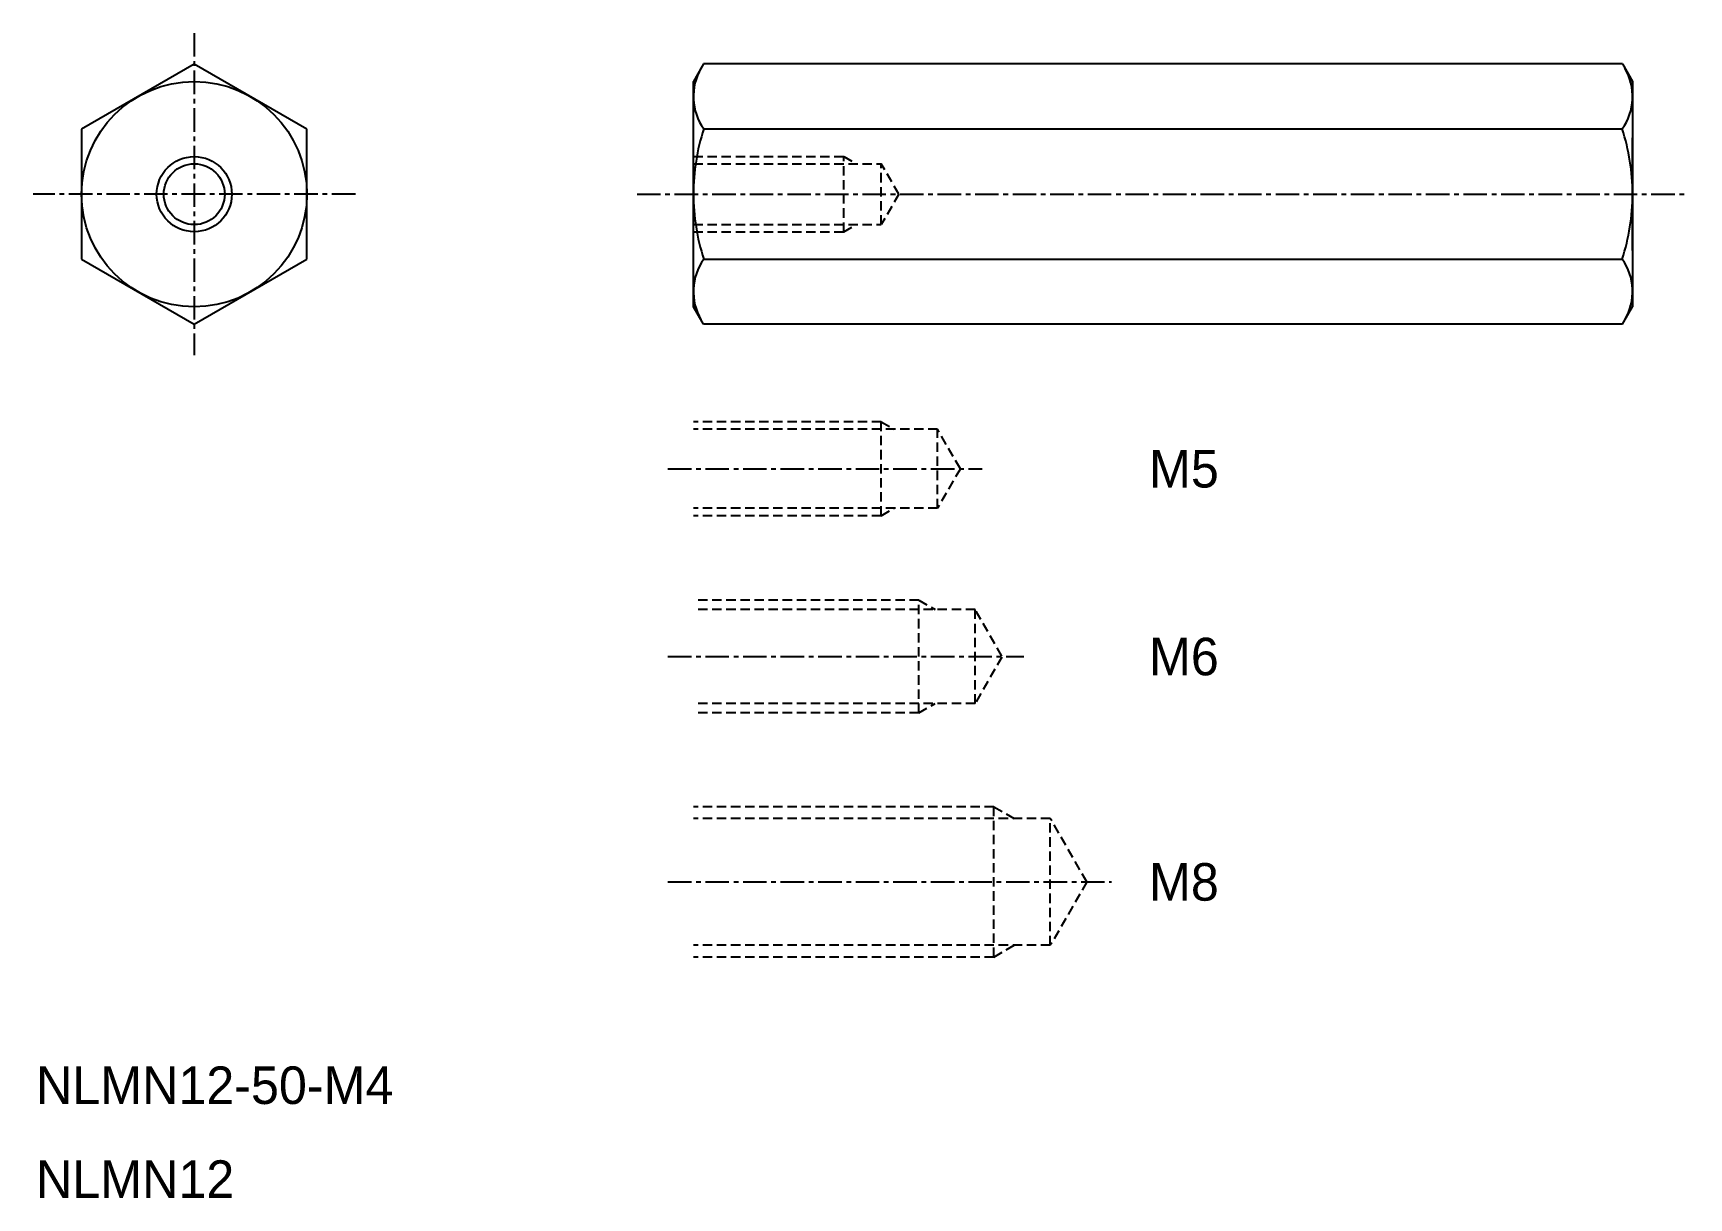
# Model space of a CAD drawing. Extents: x -88.7 to -0.6, y -433.9 to -371.9.
import ezdxf
from ezdxf.enums import TextEntityAlignment as Align

# ---------------------------------------------------------------- set-up
doc = ezdxf.new("R2010")
doc.units = 0
doc.linetypes.add('CENTER', pattern=[2, 1.25, -0.25, 0.25, -0.25])
doc.linetypes.add('DASHED', pattern=[0.75, 0.5, -0.25])
doc.layers.get('0').update_dxf_attribs({"linetype": 'CONTINUOUS'})
doc.layers.add('CENTER', color=1, linetype='CENTER')

msp = doc.modelspace()

# ---------------------------------------------------------------- linework, layer by layer
at = {"color": 7, "linetype": 'CONTINUOUS'}
for p, q in [((-80.157, -373.538), (-86.157, -377.002)), ((-74.157, -377.002), (-80.157, -373.538)), ((-53.043, -373.53), (-53.579, -374.458)), ((-4.115, -373.53), (-53.043, -373.53)), ((-4.115, -373.53), (-3.579, -374.458)), ((-53.579, -386.458), (-53.579, -374.458)), ((-3.579, -374.458), (-3.579, -386.458)), ((-86.157, -377.002), (-86.157, -383.93)), ((-74.157, -383.93), (-74.157, -377.002)), ((-53.029, -376.994), (-4.13, -376.994)), ((-3.579, -383.458), (-3.579, -377.458)), ((-53.579, -382.608), (-53.579, -378.308)), ((-53.579, -380.458), (-53.579, -380.458)), ((-53.579, -383.458), (-53.579, -383.458)), ((-86.157, -383.93), (-80.157, -387.395)), ((-80.157, -387.395), (-74.157, -383.93)), ((-53.029, -383.922), (-4.13, -383.922)), ((-53.043, -387.386), (-53.579, -386.458)), ((-4.115, -387.386), (-3.579, -386.458)), ((-4.115, -387.386), (-53.043, -387.386))]:
    msp.add_line(p, q, dxfattribs=at)
at = {"color": 3, "linetype": 'DASHED'}
for p, q in [((-53.579, -378.466), (-45.579, -378.466)), ((-53.579, -378.845), (-43.579, -378.845)), ((-45.579, -378.466), (-44.923, -378.845)), ((-45.579, -382.466), (-45.579, -378.466)), ((-42.643, -380.466), (-43.579, -378.845)), ((-43.579, -382.087), (-43.579, -378.845)), ((-42.643, -380.466), (-43.579, -382.087)), ((-53.579, -382.087), (-43.579, -382.087)), ((-53.579, -382.466), (-45.579, -382.466)), ((-45.579, -382.466), (-44.923, -382.087)), ((-43.579, -392.585), (-53.579, -392.585)), ((-40.579, -392.985), (-53.579, -392.985)), ((-43.579, -397.585), (-43.579, -392.585)), ((-43.579, -392.585), (-42.886, -392.985)), ((-39.367, -395.085), (-40.579, -392.985)), ((-40.579, -397.185), (-40.579, -392.985)), ((-39.367, -395.085), (-40.579, -397.185)), ((-40.579, -397.185), (-53.579, -397.185)), ((-43.579, -397.585), (-42.886, -397.185)), ((-43.579, -397.585), (-53.579, -397.585)), ((-41.579, -402.085), (-53.579, -402.085)), ((-38.579, -402.585), (-53.579, -402.585)), ((-41.579, -408.085), (-41.579, -402.085)), ((-41.579, -402.085), (-40.713, -402.585)), ((-38.579, -407.585), (-38.579, -402.585)), ((-37.15, -405.06), (-38.579, -402.585)), ((-37.15, -405.11), (-38.579, -407.585)), ((-38.579, -407.585), (-53.579, -407.585)), ((-41.579, -408.085), (-53.579, -408.085)), ((-41.579, -408.085), (-40.713, -407.585)), ((-37.579, -413.085), (-53.579, -413.085)), ((-37.579, -421.085), (-37.579, -413.085)), ((-37.579, -413.085), (-36.497, -413.71)), ((-34.579, -413.71), (-53.579, -413.71)), ((-34.579, -420.46), (-34.579, -413.71)), ((-32.63, -417.085), (-34.579, -413.71)), ((-32.63, -417.085), (-34.579, -420.46)), ((-34.579, -420.46), (-53.579, -420.46)), ((-37.579, -421.085), (-36.497, -420.46)), ((-37.579, -421.085), (-53.579, -421.085))]:
    msp.add_line(p, q, dxfattribs=at)
at = {"color": 7, "linetype": 'CONTINUOUS'}
for radius in [6, 1.621]:
    msp.add_circle((-80.157, -380.466), radius, dxfattribs=at)
at = {"color": 3, "linetype": 'CONTINUOUS'}
msp.add_circle((-80.157, -380.466), 2, dxfattribs=at)
at = {"color": 7, "linetype": 'CONTINUOUS'}
for centre, radius, start, end in [((-50.579, -375.262), 3, 150, 215.26439), ((-6.579, -375.262), 3, 324.73561, 30), ((-42.405, -380.458), 11.174, 161.94029, 180), ((-14.753, -380.458), 11.174, 0, 18.05971), ((-42.405, -380.458), 11.174, 180, 198.05971), ((-14.753, -380.458), 11.174, 341.94029, 0), ((-50.579, -385.654), 3, 144.73561, 210), ((-6.579, -385.654), 3, 330, 35.26439)]:
    msp.add_arc(centre, radius, start, end, dxfattribs=at)
at = {"layer": 'CENTER', "color": 1, "linetype": 'CENTER'}
for p, q in [((-80.157, -371.888), (-80.157, -389.044)), ((-71.579, -380.466), (-88.735, -380.466)), ((-56.579, -380.466), (-0.579, -380.466)), ((-54.936, -395.085), (-38.212, -395.085)), ((-54.936, -405.085), (-35.981, -405.085)), ((-54.936, -417.085), (-31.321, -417.085))]:
    msp.add_line(p, q, dxfattribs=at)

# ---------------------------------------------------------------- texts
at = {"color": 7, "linetype": 'CONTINUOUS'}
for s, p in [('M5', (-29.321, -395.085)), ('M6', (-29.321, -405.085)), ('M8', (-29.321, -417.085))]:
    msp.add_text(s, height=2, dxfattribs=at).set_placement(p, align=Align.MIDDLE_LEFT)
for s, p in [('NLMN12-50-M4', (-88.579, -428.912)), ('NLMN12', (-88.579, -433.912))]:
    msp.add_text(s, height=2, dxfattribs=at).set_placement(p)

doc.saveas('drawing.dxf')
